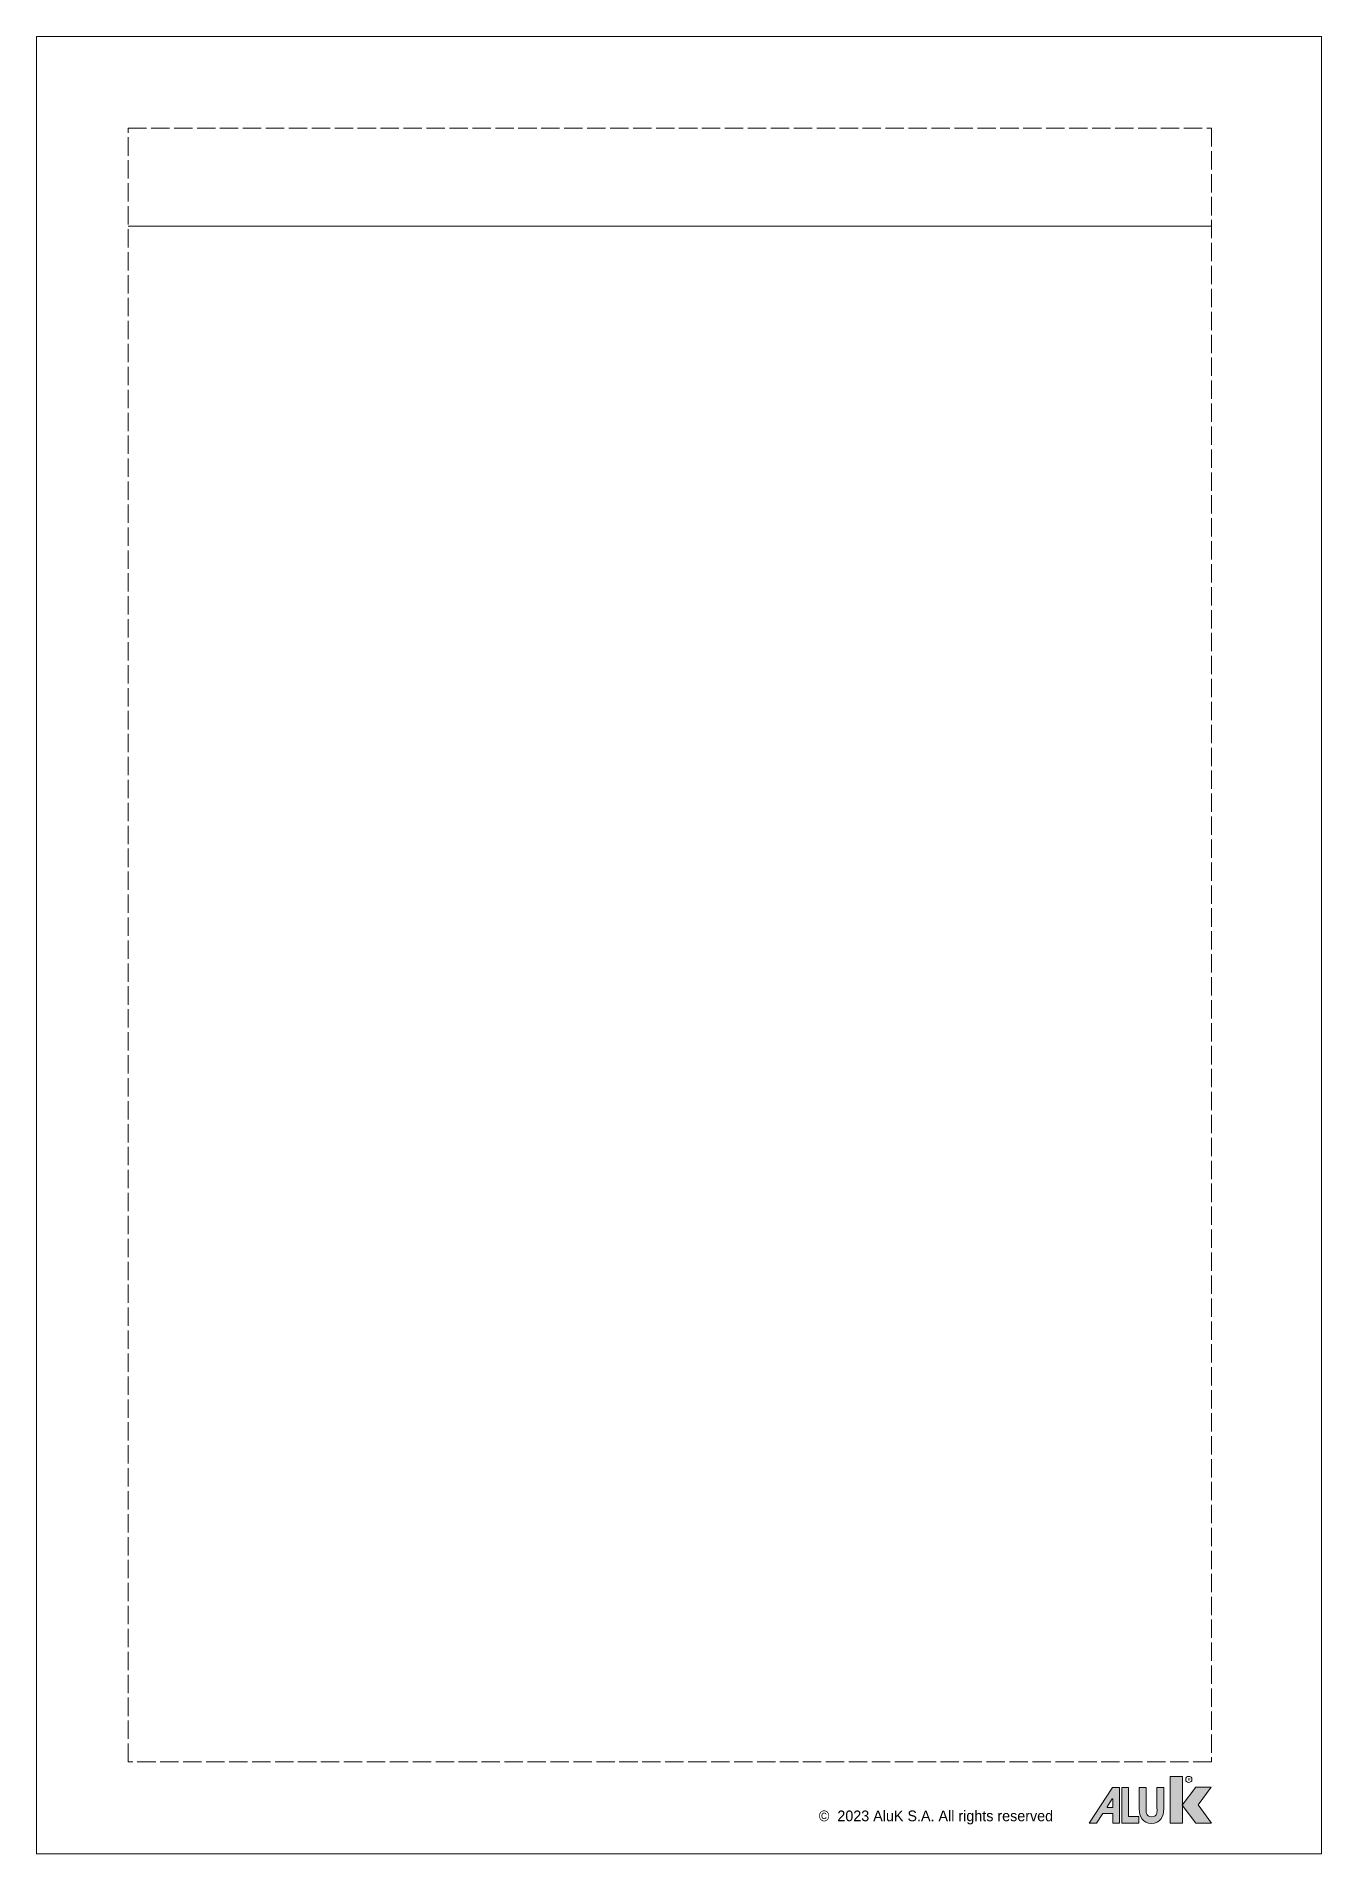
# Paper-space layout 'S6 16' of a CAD drawing. Header units: millimetres. Extents: x 180 to 390, y 30 to 327.
# The model-space entities are those that its viewports show. They can reach past a viewport. Long polylines and large blocks are cut down to what shows.
import ezdxf

# ---------------------------------------------------------------- set-up
doc = ezdxf.new("R2010")
doc.units = ezdxf.units.MM
doc.header["$LTSCALE"] = 0.25
doc.header["$MEASUREMENT"] = 0
doc.linetypes.add('ACAD_ISO02W100', pattern=[15, 12, -3])
doc.layers.add('01_ALUK Logo', color=7, linetype='Continuous')
doc.layers.add('01_Text', color=40, linetype='Continuous', lineweight=25)
doc.layers.add('02_Block Frame', color=7, linetype='Continuous', lineweight=5, true_color=0xe2001a, plot=False)
doc.styles.add('Aluk Text', font='GOTHIC.TTF')
doc.styles.get("Standard").update_dxf_attribs({"font": 'arial.ttf'})

# ---------------------------------------------------------------- blocks, each defined once
blk = doc.blocks.new('block 2')
at = {"layer": '01_ALUK Logo', "color": 242, "lineweight": 9, "true_color": 0xe2001a}
blk.add_open_spline([(90.6, 45.4), (90.6, 44), (89.4, 42.8), (87.9, 42.8), (86.4, 42.8), (85.3, 44), (85.3, 45.4), (85.3, 46.9), (86.4, 48.1), (87.9, 48.1), (89.4, 48.1), (90.6, 46.9), (90.6, 45.4)], degree=3, knots=[0, 0, 0, 0, 1, 1, 1, 2, 2, 2, 3, 3, 3, 4, 4, 4, 4], dxfattribs=at)
blk = doc.blocks.new('block 3')
at = {"layer": '01_ALUK Logo', "lineweight": 9}
h = blk.add_hatch(color=256, dxfattribs=at)
h.dxf.hatch_style = 2
edge = h.paths.add_edge_path()
edge.add_spline(control_points=[(66.5, 20.2), (66.5, 13.6), (63.7, 7.9), (56, 7.9), (48.4, 7.9), (45.6, 13.6), (45.6, 20.2), (45.6, 20.2), (45.6, 38.7), (45.6, 38.7), (45.6, 38.7), (51.5, 38.7), (51.5, 38.7), (51.5, 38.7), (51.5, 20.7), (51.5, 20.7), (51.5, 18.3), (50.6, 13.6), (56.2, 13.6), (61.7, 13.6), (60.7, 18.4), (60.7, 20.7), (60.7, 20.7), (60.7, 38.7), (60.7, 38.7), (60.7, 38.7), (66.5, 38.7), (66.5, 38.7), (66.5, 38.7), (66.5, 20.2), (66.5, 20.2)], knot_values=[0, 0, 0, 0, 1, 1, 1, 2, 2, 2, 3, 3, 3, 4, 4, 4, 5, 5, 5, 6, 6, 6, 7, 7, 7, 8, 8, 8, 9, 9, 9, 10, 10, 10, 10], degree=3, periodic=0)
at = {"layer": '01_ALUK Logo', "lineweight": 0}
blk.add_open_spline([(66.5, 20.2), (66.5, 13.6), (63.7, 7.9), (56, 7.9), (48.4, 7.9), (45.6, 13.6), (45.6, 20.2), (45.6, 20.2), (45.6, 38.7), (45.6, 38.7), (45.6, 38.7), (51.5, 38.7), (51.5, 38.7), (51.5, 38.7), (51.5, 20.7), (51.5, 20.7), (51.5, 18.3), (50.6, 13.6), (56.2, 13.6), (61.7, 13.6), (60.7, 18.4), (60.7, 20.7), (60.7, 20.7), (60.7, 38.7), (60.7, 38.7), (60.7, 38.7), (66.5, 38.7), (66.5, 38.7), (66.5, 38.7), (66.5, 20.2), (66.5, 20.2)], degree=3, knots=[0, 0, 0, 0, 1, 1, 1, 2, 2, 2, 3, 3, 3, 4, 4, 4, 5, 5, 5, 6, 6, 6, 7, 7, 7, 8, 8, 8, 9, 9, 9, 10, 10, 10, 10], dxfattribs=at)
blk = doc.blocks.new('A$C20372')
at = {"layer": '01_ALUK Logo', "lineweight": 9, "true_color": 0xe2001a}
h = blk.add_hatch(color=242, dxfattribs=at)
h.dxf.hatch_style = 2
h.paths.add_polyline_path([(34.38, 0), (29.78, 0), (29.78, 17.18), (34.38, 17.18)])
at = {"layer": '01_ALUK Logo', "lineweight": 9}
h = blk.add_hatch(color=256, dxfattribs=at)
h.dxf.hatch_style = 2
h.paths.add_polyline_path([(8.65, 13.2), (0, 0), (2.73, 0), (5.12, 3.61), (8.76, 3.61), (8.76, 0.01), (11.15, 0.01), (11.15, 13.2)])
h.paths.add_polyline_path([(8.77, 5.86), (6.64, 5.86), (6.64, 6.08), (8.51, 8.96), (8.77, 8.96)])
h = blk.add_hatch(color=256, dxfattribs=at)
h.dxf.hatch_style = 2
h.paths.add_polyline_path([(12.05, 13.21), (14.47, 13.21), (14.47, 2.47), (18.36, 2.47), (18.36, -0.01), (12.05, -0.01)])
at = {"layer": '01_ALUK Logo', "lineweight": 0, "true_color": 0xe2001a}
h = blk.add_hatch(color=242, dxfattribs=at)
h.dxf.hatch_style = 2
h.paths.add_polyline_path([(34.23, 6.69), (39.26, 13.23), (44.85, 13.23), (40.07, 6.74), (45, 0), (39.21, 0)])
at = {"layer": '01_ALUK Logo', "color": 242, "lineweight": 0, "true_color": 0xe2001a, "flags": 128}
for points in [[(34.38, 0), (29.78, 0), (29.78, 17.18), (34.38, 17.18), (34.38, 0)], [(34.23, 6.69), (39.26, 13.23), (44.85, 13.23), (40.07, 6.74), (45, 0), (39.21, 0), (34.23, 6.69)]]:
    blk.add_lwpolyline(points, dxfattribs=at)
at = {"layer": '01_ALUK Logo', "lineweight": 0, "flags": 128}
for points in [[(8.65, 13.2), (0, 0), (2.73, 0), (5.12, 3.61), (8.76, 3.61), (8.76, 0.01), (11.15, 0.01), (11.15, 13.2), (8.65, 13.2)], [(8.77, 5.86), (6.64, 5.86), (6.64, 6.08), (8.51, 8.96), (8.77, 8.96), (8.77, 5.86)], [(12.05, 13.21), (14.47, 13.21), (14.47, 2.47), (18.36, 2.47), (18.36, -0.01), (12.05, -0.01), (12.05, 13.21)]]:
    blk.add_lwpolyline(points, dxfattribs=at)
at = {"layer": '01_ALUK Logo', "color": 242, "lineweight": 0, "true_color": 0xe2001a, "xscale": 0.4297560720293661, "yscale": 0.4297560720293661, "zscale": 0.4297560720293661}
blk.add_blockref('block 2', (-1.12, -3.41), dxfattribs=at)
at = {"layer": '01_ALUK Logo', "xscale": 0.4297560720293661, "yscale": 0.4297560720293661, "zscale": 0.4297560720293661}
blk.add_blockref('block 3', (-1.12, -3.41), dxfattribs=at)
at = {"layer": '01_ALUK Logo', "color": 242, "lineweight": 0, "true_color": 0xe2001a, "insert": (36.25, 15.55), "char_height": 1.084, "attachment_point": 7}
blk.add_mtext('\\fArial|b0|i0|c0|p34;\\W1;R', dxfattribs=at)
blk = doc.blocks.new('A$C14581')
at = {"layer": '01_Text', "insert": (0, -0.19), "char_height": 2, "attachment_point": 7, "style": 'Aluk Text'}
blk.add_mtext_dynamic_manual_height_columns('{\\fPoppins|b0|i0|c0|p2;\\H0.875x;©  2023 AluK S.A. All rights reserved}', width=51.3351, gutter_width=204.25, heights=[0], dxfattribs=at)

msp = doc.modelspace()

# ---------------------------------------------------------------- linework, layer by layer
at = {"layer": '02_Block Frame'}
msp.add_lwpolyline([(1300, -393), (1300, -96), (1510, -96), (1510, -393)], close=True, dxfattribs=at)
at = {"layer": '02_Block Frame', "linetype": 'ACAD_ISO02W100'}
for points in [[(1315, -378), (1315, -111), (1492, -111), (1492, -378)], [(1315.001, -127), (1492.001, -127), (1492.001, -127), (1315.001, -127)]]:
    msp.add_lwpolyline(points, close=True, dxfattribs=at)

# ---------------------------------------------------------------- block references
at = {"layer": '01_ALUK Logo', "ltscale": 0.25, "xscale": 0.4444444444444423, "yscale": 0.4444444444444423, "zscale": 0.4444444444444423}
msp.add_blockref('A$C20372', (1472, -388.035), dxfattribs=at)
at = {"layer": '01_Text'}
msp.add_blockref('A$C14581', (1427.852, -388.035), dxfattribs=at)

psp = doc.layouts.new('S6 16')

# ---------------------------------------------------------------- viewports
at = {"layer": '02_Block Frame', "ltscale": 0.25, "view_target_point": (188.35, -234.995)}
psp.add_viewport(center=(285.1, 178.39), size=(210, 297), view_center_point=(1216.65, -9.505), view_height=297, dxfattribs=at)

doc.saveas('drawing.dxf')
